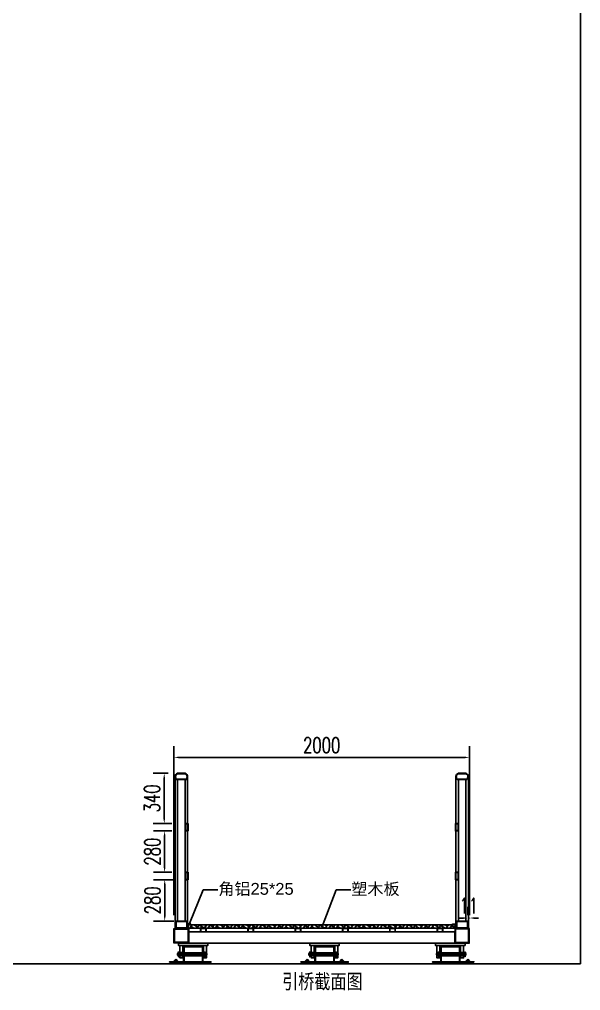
# Model space of a CAD drawing. Header units: millimetres. Extents: x -1612139 to -1300424, y 1145038 to 1536160.
# Drawn here: x -1464720 to -1460922, y 1147873 to 1154446 of the extents above; entities that cross this region are included whole.
import ezdxf
from ezdxf import colors
from ezdxf.entities.mleader import LeaderData, LeaderLine
from ezdxf.math import Vec2, Vec3

# ---------------------------------------------------------------- set-up
doc = ezdxf.new("R2010")
doc.units = ezdxf.units.MM
doc.header["$LTSCALE"] = 1000
doc.linetypes.add('CENTER2', pattern=[28.575, 19.05, -3.175, 3.175, -3.175])
doc.linetypes.add('DASHED2', pattern=[9.525, 6.35, -3.175])
doc.layers.get('0').update_dxf_attribs({"linetype": 'CONTINUOUS'})
doc.layers.get('DEFPOINTS').update_dxf_attribs({"linetype": 'CONTINUOUS'})
doc.layers.add('W-_BOLLARD系船栓', color=4, linetype='CONTINUOUS')
doc.layers.add('W-STEEL_FRAME钢架', color=3, linetype='CONTINUOUS')
doc.styles.add('-宋体', font='', dxfattribs={"width": 0.8})
doc.styles.add('M', font='arial.ttf')
doc.styles.add('STANDARD_T3', font='simplex.shx', dxfattribs={"width": 0.7, "bigfont": 'gbcbig.shx'})
doc.styles.get('-宋体').set_extended_font_data('SimSun')
doc.dimstyles.new('W&&30', dxfattribs={"dimtxt": 105, "dimasz": 30, "dimexe": 75, "dimexo": 90, "dimgap": 30, "dimtad": 1, "dimdec": 0, "dimzin": 0, "dimdsep": 46, "dimtxsty": 'STANDARD_T3', "dimcen": 0.09, "dimclrd": 1, "dimclre": 1, "dimclrt": 7, "dimazin": 2, "dimtfac": 1, "dimtdec": 0, "dimtix": 1, "dimtmove": 2, "dimatfit": 3, "dimfxl": 100, "dimtolj": 1, "dimtzin": 0, "dimarcsym": 0})

# ---------------------------------------------------------------- blocks, each defined once
blk = doc.blocks.new('*U127')
at = {"color": 8, "linetype": 'Continuous', "lineweight": 15}
for p, q in [((-1.3, 2.4), (-2.7, 1.2)), ((0, 1.9), (0, -1.9)), ((-1.3, -2.4), (-2.7, -1.2))]:
    blk.add_line(p, q, dxfattribs=at)
at = {"color": 7, "linetype": 'Continuous', "lineweight": 15}
for p, q in [((24, 1.9), (0, 1.9)), ((0, 0), (25.6, 0)), ((24, 1.9), (24, 0)), ((25.6, -1.9), (25.6, 0)), ((0, -1.9), (25.6, -1.9))]:
    blk.add_line(p, q, dxfattribs=at)
for centre, radius, start, end in [((-4.1, 0), 3.7, 41.31782, 318.68218), ((-4.1, 0), 1.85, 41.31782, 318.68218), ((0, 3.6), 3.59, 221.31782, 270), ((0, -3.6), 3.59, 90, 138.68218), ((0, 3.6), 1.74, 221.31782, 270), ((0, -3.6), 1.74, 90, 138.68218)]:
    blk.add_arc(centre, radius, start, end, dxfattribs=at)
blk = doc.blocks.new('*U131')
blk.add_lwpolyline([(-15, 0), (-15, 3), (15, 3), (15, 0)], close=True)
blk = doc.blocks.new('*U132')
blk.add_lwpolyline([(-15, 0), (-15, 3), (15, 3), (15, 0)], close=True)
blk = doc.blocks.new('*U133')
blk.add_lwpolyline([(-15, 0), (-15, 3), (15, 3), (15, 0)], close=True)
blk = doc.blocks.new('*U129')
blk.add_lwpolyline([(-15, 0), (-15, 3), (15, 3), (15, 0)], close=True)
blk = doc.blocks.new('*U130')
blk.add_lwpolyline([(-15, 0), (-15, 3), (15, 3), (15, 0)], close=True)
blk = doc.blocks.new('*U128')
blk.add_lwpolyline([(-15, 0), (-15, 3), (15, 3), (15, 0)], close=True)
blk = doc.blocks.new('*D135')
at = {"layer": 'DEFPOINTS', "color": 0, "transparency": 16777216}
for p in [(-1463736.3, 1148623.3), (-1463578.6, 1148623.3), (-1463584.6, 1148343.3)]:
    blk.add_point(p, dxfattribs=at)
at = {"layer": 'W-STEEL_FRAME钢架', "color": 1, "lineweight": -2, "transparency": 16777216}
for p, q in [((-1463668.6, 1148623.3), (-1463811.3, 1148623.3)), ((-1463736.3, 1148373.3), (-1463736.3, 1148593.3)), ((-1463674.6, 1148343.3), (-1463811.3, 1148343.3))]:
    blk.add_line(p, q, dxfattribs=at)
at = {"layer": 'W-STEEL_FRAME钢架', "color": 1, "transparency": 16777216}
for points in [[(-1463741.3, 1148593.3), (-1463731.3, 1148593.3), (-1463736.3, 1148623.3)], [(-1463741.3, 1148373.3), (-1463731.3, 1148373.3), (-1463736.3, 1148343.3)]]:
    blk.add_solid(points, dxfattribs=at)
at = {"layer": 'W-STEEL_FRAME钢架', "color": 7, "transparency": 16777216, "insert": (-1463818.8, 1148483.3), "char_height": 105, "attachment_point": 5, "rotation": 90, "style": 'STANDARD_T3'}
blk.add_mtext('\\A1;280', dxfattribs=at)
blk = doc.blocks.new('*D136')
at = {"layer": 'DEFPOINTS', "color": 0, "transparency": 16777216}
for p in [(-1463736.9, 1148953.3), (-1463598.6, 1148953.3), (-1463598.6, 1148673.3)]:
    blk.add_point(p, dxfattribs=at)
at = {"layer": 'W-STEEL_FRAME钢架', "color": 1, "lineweight": -2, "transparency": 16777216}
for p, q in [((-1463688.6, 1148953.3), (-1463811.9, 1148953.3)), ((-1463736.9, 1148703.3), (-1463736.9, 1148923.3)), ((-1463688.6, 1148673.3), (-1463811.9, 1148673.3))]:
    blk.add_line(p, q, dxfattribs=at)
at = {"layer": 'W-STEEL_FRAME钢架', "color": 1, "transparency": 16777216}
for points in [[(-1463741.9, 1148923.3), (-1463731.9, 1148923.3), (-1463736.9, 1148953.3)], [(-1463741.9, 1148703.3), (-1463731.9, 1148703.3), (-1463736.9, 1148673.3)]]:
    blk.add_solid(points, dxfattribs=at)
at = {"layer": 'W-STEEL_FRAME钢架', "color": 7, "transparency": 16777216, "insert": (-1463819.4, 1148813.3), "char_height": 105, "attachment_point": 5, "rotation": 90, "style": 'STANDARD_T3'}
blk.add_mtext('\\A1;280', dxfattribs=at)
blk = doc.blocks.new('*D137')
at = {"layer": 'DEFPOINTS', "color": 0, "transparency": 16777216}
for p in [(-1463739.4, 1149343.3), (-1463623.6, 1149343.3), (-1463598.6, 1149003.3)]:
    blk.add_point(p, dxfattribs=at)
at = {"layer": 'W-STEEL_FRAME钢架', "color": 1, "lineweight": -2, "transparency": 16777216}
for p, q in [((-1463713.6, 1149343.3), (-1463814.4, 1149343.3)), ((-1463739.4, 1149033.3), (-1463739.4, 1149313.3)), ((-1463688.6, 1149003.3), (-1463814.4, 1149003.3))]:
    blk.add_line(p, q, dxfattribs=at)
at = {"layer": 'W-STEEL_FRAME钢架', "color": 1, "transparency": 16777216}
for points in [[(-1463744.4, 1149313.3), (-1463734.4, 1149313.3), (-1463739.4, 1149343.3)], [(-1463744.4, 1149033.3), (-1463734.4, 1149033.3), (-1463739.4, 1149003.3)]]:
    blk.add_solid(points, dxfattribs=at)
at = {"layer": 'W-STEEL_FRAME钢架', "color": 7, "transparency": 16777216, "insert": (-1463821.9, 1149173.3), "char_height": 105, "attachment_point": 5, "rotation": 90, "style": 'STANDARD_T3'}
blk.add_mtext('\\A1;340', dxfattribs=at)
blk = doc.blocks.new('*D138')
at = {"layer": 'DEFPOINTS', "color": 0, "transparency": 16777216}
for p in [(-1461673.6, 1149451), (-1463673.6, 1148293.3), (-1461673.6, 1148293.3)]:
    blk.add_point(p, dxfattribs=at)
at = {"layer": 'W-STEEL_FRAME钢架', "color": 1, "lineweight": -2, "transparency": 16777216}
for p, q in [((-1463673.6, 1148383.3), (-1463673.6, 1149526)), ((-1461673.6, 1148383.3), (-1461673.6, 1149526)), ((-1463643.6, 1149451), (-1461703.6, 1149451))]:
    blk.add_line(p, q, dxfattribs=at)
at = {"layer": 'W-STEEL_FRAME钢架', "color": 1, "transparency": 16777216}
for points in [[(-1463643.6, 1149456), (-1463643.6, 1149446), (-1463673.6, 1149451)], [(-1461703.6, 1149456), (-1461703.6, 1149446), (-1461673.6, 1149451)]]:
    blk.add_solid(points, dxfattribs=at)
at = {"layer": 'W-STEEL_FRAME钢架', "color": 7, "transparency": 16777216, "insert": (-1462673.6, 1149533.5), "char_height": 105, "attachment_point": 5, "style": 'STANDARD_T3'}
blk.add_mtext('\\A1;2000', dxfattribs=at)
blk = doc.blocks.new('*D168')
at = {"layer": 'DEFPOINTS', "color": 0, "transparency": 16777216}
for p in [(-1461673.6, 1148363.6), (-1461684.6, 1148293.3), (-1461673.6, 1148293.3)]:
    blk.add_point(p, dxfattribs=at)
at = {"layer": 'W-STEEL_FRAME钢架', "color": 1, "lineweight": -2, "transparency": 16777216}
for p, q in [((-1461684.6, 1148383.3), (-1461684.6, 1148438.6)), ((-1461673.6, 1148383.3), (-1461673.6, 1148438.6)), ((-1461714.6, 1148363.6), (-1461744.6, 1148363.6)), ((-1461684.6, 1148363.6), (-1461673.6, 1148363.6)), ((-1461643.6, 1148363.6), (-1461613.6, 1148363.6))]:
    blk.add_line(p, q, dxfattribs=at)
at = {"layer": 'W-STEEL_FRAME钢架', "color": 1, "transparency": 16777216}
for points in [[(-1461714.6, 1148368.6), (-1461714.6, 1148358.6), (-1461684.6, 1148363.6)], [(-1461643.6, 1148368.6), (-1461643.6, 1148358.6), (-1461673.6, 1148363.6)]]:
    blk.add_solid(points, dxfattribs=at)
at = {"layer": 'W-STEEL_FRAME钢架', "color": 7, "transparency": 16777216, "insert": (-1461679.1, 1148446.1), "char_height": 105, "attachment_point": 5, "style": 'STANDARD_T3'}
blk.add_mtext('\\A1;11', dxfattribs=at)

msp = doc.modelspace()

# ---------------------------------------------------------------- hatches: boundary and pattern name
h = msp.add_hatch()
h.set_pattern_fill('AR-HBONE', color=45, scale=0.2, angle=10, style=0)
h.set_pattern_definition([(55, (-1602336.536, 1239477.964), (-4.9900964, 28.3002427), [60.96, -20.32]), (145, (-1602324.881, 1239494.61), (-4.9900964, 28.3002427), [60.96, -20.32])])
h.paths.add_polyline_path([(-1461768.6, 1148294.4), (-1461768.6, 1148317.4), (-1463578.6, 1148317.3), (-1463578.6, 1148294.3)])

# ---------------------------------------------------------------- linework, layer by layer
at = {"color": 4}
for p, q in [((-1463651.6, 1149302.5), (-1463651.6, 1149304.3)), ((-1463598.6, 1149343.3), (-1463648.6, 1149343.3)), ((-1463648.6, 1149298.3), (-1463648.6, 1149301.3)), ((-1463598.6, 1149298.3), (-1463598.6, 1149301.3)), ((-1463595.6, 1149302.5), (-1463595.6, 1149304.3)), ((-1461751.6, 1149302.5), (-1461751.6, 1149304.3)), ((-1461748.6, 1149343.3), (-1461698.6, 1149343.3)), ((-1461748.6, 1149298.3), (-1461748.6, 1149301.3)), ((-1461698.6, 1149298.3), (-1461698.6, 1149301.3)), ((-1461695.6, 1149302.5), (-1461695.6, 1149304.3)), ((-1463573.6, 1148269.3), (-1461773.6, 1148269.3)), ((-1463573.6, 1148193.3), (-1463573.6, 1148269.3)), ((-1461773.6, 1148273.3), (-1461773.6, 1148193.3)), ((-1461773.6, 1148193.3), (-1463573.6, 1148193.3))]:
    msp.add_line(p, q, dxfattribs=at)
at = {"color": 2}
for p, q in [((-1463648.6, 1149301.3), (-1463648.6, 1148343.3)), ((-1463598.6, 1149301.3), (-1463598.6, 1148343.3)), ((-1461748.6, 1149301.3), (-1461748.6, 1148343.3)), ((-1461698.6, 1149301.3), (-1461698.6, 1148343.3))]:
    msp.add_line(p, q, dxfattribs=at)
at = {"color": 45}
for p, q in [((-1463578.6, 1148317.4), (-1463578.6, 1148294.4)), ((-1463578.6, 1148317.4), (-1461768.6, 1148317.4)), ((-1461768.6, 1148317.4), (-1461768.6, 1148294.4)), ((-1461768.6, 1148317.4), (-1461768.6, 1148294.4)), ((-1463578.6, 1148294.4), (-1461768.6, 1148294.4))]:
    msp.add_line(p, q, dxfattribs=at)
at = {"color": 1}
for p, q in [((-1463493.6, 1148294.3), (-1463455.6, 1148294.3)), ((-1463493.6, 1148269.3), (-1463493.6, 1148294.3)), ((-1463455.6, 1148269.3), (-1463493.6, 1148269.3)), ((-1463491.6, 1148292.3), (-1463457.6, 1148292.3)), ((-1463491.6, 1148271.3), (-1463491.6, 1148292.3)), ((-1463457.6, 1148271.3), (-1463491.6, 1148271.3)), ((-1463457.6, 1148292.3), (-1463457.6, 1148271.3)), ((-1463455.6, 1148294.3), (-1463455.6, 1148269.3)), ((-1463173.6, 1148294.3), (-1463135.6, 1148294.3)), ((-1463173.6, 1148269.3), (-1463173.6, 1148294.3)), ((-1463135.6, 1148269.3), (-1463173.6, 1148269.3)), ((-1463171.6, 1148292.3), (-1463137.6, 1148292.3)), ((-1463171.6, 1148271.3), (-1463171.6, 1148292.3)), ((-1463137.6, 1148271.3), (-1463171.6, 1148271.3)), ((-1463137.6, 1148292.3), (-1463137.6, 1148271.3)), ((-1463135.6, 1148294.3), (-1463135.6, 1148269.3)), ((-1462853.6, 1148294.3), (-1462815.6, 1148294.3)), ((-1462853.6, 1148269.3), (-1462853.6, 1148294.3)), ((-1462815.6, 1148269.3), (-1462853.6, 1148269.3)), ((-1462851.6, 1148292.3), (-1462817.6, 1148292.3)), ((-1462851.6, 1148271.3), (-1462851.6, 1148292.3)), ((-1462817.6, 1148271.3), (-1462851.6, 1148271.3)), ((-1462817.6, 1148292.3), (-1462817.6, 1148271.3)), ((-1462815.6, 1148294.3), (-1462815.6, 1148269.3)), ((-1462533.6, 1148294.3), (-1462495.6, 1148294.3)), ((-1462533.6, 1148269.3), (-1462533.6, 1148294.3)), ((-1462495.6, 1148269.3), (-1462533.6, 1148269.3)), ((-1462531.6, 1148292.3), (-1462497.6, 1148292.3)), ((-1462531.6, 1148271.3), (-1462531.6, 1148292.3)), ((-1462497.6, 1148271.3), (-1462531.6, 1148271.3)), ((-1462497.6, 1148292.3), (-1462497.6, 1148271.3)), ((-1462495.6, 1148294.3), (-1462495.6, 1148269.3)), ((-1462213.6, 1148294.3), (-1462175.6, 1148294.3)), ((-1462213.6, 1148269.3), (-1462213.6, 1148294.3)), ((-1462175.6, 1148269.3), (-1462213.6, 1148269.3)), ((-1462211.6, 1148292.3), (-1462177.6, 1148292.3)), ((-1462211.6, 1148271.3), (-1462211.6, 1148292.3)), ((-1462177.6, 1148271.3), (-1462211.6, 1148271.3)), ((-1462177.6, 1148292.3), (-1462177.6, 1148271.3)), ((-1462175.6, 1148294.3), (-1462175.6, 1148269.3)), ((-1461853.6, 1148294.3), (-1461891.6, 1148294.3)), ((-1461891.6, 1148294.3), (-1461891.6, 1148269.3)), ((-1461891.6, 1148269.3), (-1461853.6, 1148269.3)), ((-1461855.6, 1148292.3), (-1461889.6, 1148292.3)), ((-1461889.6, 1148292.3), (-1461889.6, 1148271.3)), ((-1461889.6, 1148271.3), (-1461855.6, 1148271.3)), ((-1461855.6, 1148271.3), (-1461855.6, 1148292.3)), ((-1461853.6, 1148269.3), (-1461853.6, 1148294.3))]:
    msp.add_line(p, q, dxfattribs=at)
for p, q in [((-1463605.6, 1148168.3), (-1463605.6, 1148068.3)), ((-1463481.6, 1148168.3), (-1463481.6, 1148068.3)), ((-1462716.7, 1148168.3), (-1462716.7, 1148068.3)), ((-1462592.7, 1148168.3), (-1462592.7, 1148068.3)), ((-1461865.6, 1148168.3), (-1461865.6, 1148068.3)), ((-1461741.6, 1148168.3), (-1461741.6, 1148068.3)), ((-1463646.6, 1148126.3), (-1463649.6, 1148124.6)), ((-1463646.6, 1148110.3), (-1463649.6, 1148112.1)), ((-1463462.6, 1148126.3), (-1463646.6, 1148126.3)), ((-1463646.6, 1148126.3), (-1463646.6, 1148110.3)), ((-1463646.6, 1148110.3), (-1463462.6, 1148110.3)), ((-1463462.6, 1148126.3), (-1463459.6, 1148124.6)), ((-1463462.6, 1148126.3), (-1463462.6, 1148110.3)), ((-1463462.6, 1148110.3), (-1463459.6, 1148112.1)), ((-1463459.6, 1148112.1), (-1463459.6, 1148124.6)), ((-1462757.7, 1148126.3), (-1462760.7, 1148124.6)), ((-1462757.7, 1148110.3), (-1462760.7, 1148112.1)), ((-1462573.7, 1148126.3), (-1462757.7, 1148126.3)), ((-1462757.7, 1148126.3), (-1462757.7, 1148110.3)), ((-1462757.7, 1148110.3), (-1462573.7, 1148110.3)), ((-1462573.7, 1148126.3), (-1462570.7, 1148124.6)), ((-1462573.7, 1148126.3), (-1462573.7, 1148110.3)), ((-1462573.7, 1148110.3), (-1462570.7, 1148112.1)), ((-1462570.7, 1148112.1), (-1462570.7, 1148124.6)), ((-1461884.6, 1148126.3), (-1461887.6, 1148124.6)), ((-1461887.6, 1148112.1), (-1461887.6, 1148124.6)), ((-1461884.6, 1148110.3), (-1461887.6, 1148112.1)), ((-1461884.6, 1148126.3), (-1461700.6, 1148126.3)), ((-1461884.6, 1148126.3), (-1461884.6, 1148110.3)), ((-1461700.6, 1148110.3), (-1461884.6, 1148110.3)), ((-1461700.6, 1148126.3), (-1461697.6, 1148124.6)), ((-1461700.6, 1148126.3), (-1461700.6, 1148110.3)), ((-1461700.6, 1148110.3), (-1461697.6, 1148112.1))]:
    msp.add_line(p, q)
at = {"color": 3, "linetype": 'CENTER2'}
for p, q in [((-1463641.5, 1148118.3), (-1463605.7, 1148118.3)), ((-1463614.1, 1148118.3), (-1463473.1, 1148118.3)), ((-1463445.7, 1148118.3), (-1463481.5, 1148118.3)), ((-1462752.6, 1148118.3), (-1462716.8, 1148118.3)), ((-1462725.2, 1148118.3), (-1462584.2, 1148118.3)), ((-1462556.8, 1148118.3), (-1462592.6, 1148118.3)), ((-1461901.5, 1148118.3), (-1461865.7, 1148118.3)), ((-1461733.1, 1148118.3), (-1461874.1, 1148118.3)), ((-1461705.7, 1148118.3), (-1461741.5, 1148118.3))]:
    msp.add_line(p, q, dxfattribs=at)
at = {"linetype": 'DASHED2'}
for p, q in [((-1463633.6, 1148129.3), (-1463613.6, 1148129.3)), ((-1463633.6, 1148107.3), (-1463613.6, 1148107.3)), ((-1463608.6, 1148128.4), (-1463478.6, 1148128.4)), ((-1463608.6, 1148108.2), (-1463478.6, 1148108.2)), ((-1463453.6, 1148129.3), (-1463473.6, 1148129.3)), ((-1463453.6, 1148107.3), (-1463473.6, 1148107.3)), ((-1462744.7, 1148129.3), (-1462724.7, 1148129.3)), ((-1462744.7, 1148107.3), (-1462724.7, 1148107.3)), ((-1462719.7, 1148128.4), (-1462589.7, 1148128.4)), ((-1462719.7, 1148108.2), (-1462589.7, 1148108.2)), ((-1462564.7, 1148129.3), (-1462584.7, 1148129.3)), ((-1462564.7, 1148107.3), (-1462584.7, 1148107.3)), ((-1461893.6, 1148129.3), (-1461873.6, 1148129.3)), ((-1461893.6, 1148107.3), (-1461873.6, 1148107.3)), ((-1461738.6, 1148128.4), (-1461868.6, 1148128.4)), ((-1461738.6, 1148108.2), (-1461868.6, 1148108.2)), ((-1461713.6, 1148129.3), (-1461733.6, 1148129.3)), ((-1461713.6, 1148107.3), (-1461733.6, 1148107.3))]:
    msp.add_line(p, q, dxfattribs=at)
at = {"color": 8, "linetype": 'Continuous', "lineweight": 15}
for p, q in [((-1463468, 1148127.6), (-1463466.8, 1148129)), ((-1463467.4, 1148126.3), (-1463463.7, 1148126.3)), ((-1463463.2, 1148127.6), (-1463464.4, 1148129)), ((-1462579.1, 1148127.6), (-1462577.9, 1148129)), ((-1462578.6, 1148126.3), (-1462574.9, 1148126.3)), ((-1462574.3, 1148127.6), (-1462575.5, 1148129)), ((-1461884, 1148127.6), (-1461882.8, 1148129)), ((-1461879.7, 1148126.3), (-1461883.4, 1148126.3)), ((-1461879.2, 1148127.6), (-1461880.4, 1148129))]:
    msp.add_line(p, q, dxfattribs=at)
at = {"color": 7, "linetype": 'Continuous', "lineweight": 15}
for p, q in [((-1463467.4, 1148102.3), (-1463467.4, 1148126.3)), ((-1463467.4, 1148102.3), (-1463465.6, 1148102.3)), ((-1463465.6, 1148126.3), (-1463465.6, 1148100.8)), ((-1463463.7, 1148100.8), (-1463465.6, 1148100.8)), ((-1463463.7, 1148126.3), (-1463463.7, 1148100.8)), ((-1462578.6, 1148102.3), (-1462578.6, 1148126.3)), ((-1462578.6, 1148102.3), (-1462576.7, 1148102.3)), ((-1462576.7, 1148126.3), (-1462576.7, 1148100.8)), ((-1462574.9, 1148100.8), (-1462576.7, 1148100.8)), ((-1462574.9, 1148126.3), (-1462574.9, 1148100.8)), ((-1461883.4, 1148126.3), (-1461883.4, 1148100.8)), ((-1461883.4, 1148100.8), (-1461881.6, 1148100.8)), ((-1461881.6, 1148126.3), (-1461881.6, 1148100.8)), ((-1461879.7, 1148102.3), (-1461881.6, 1148102.3)), ((-1461879.7, 1148102.3), (-1461879.7, 1148126.3))]:
    msp.add_line(p, q, dxfattribs=at)
at = {"color": 4}
for points in [[(-1463581.1, 1149320.8), (-1463581.1, 1148293.3), (-1463666.1, 1148293.3), (-1463666.1, 1149320.8)], [(-1463651.6, 1149304.3), (-1463595.6, 1149304.3)], [(-1463598.6, 1149343.3), (-1463648.6, 1149343.3)], [(-1463598.6, 1149340.3), (-1463648.6, 1149340.3)], [(-1463648.6, 1149301.3), (-1463598.6, 1149301.3)], [(-1461766.1, 1149320.8), (-1461766.1, 1148293.3), (-1461681.1, 1148293.3), (-1461681.1, 1149320.8)], [(-1461695.6, 1149304.3), (-1461751.6, 1149304.3)], [(-1461748.6, 1149343.3), (-1461698.6, 1149343.3)], [(-1461748.6, 1149340.3), (-1461698.6, 1149340.3)], [(-1461698.6, 1149301.3), (-1461748.6, 1149301.3)]]:
    msp.add_lwpolyline(points, dxfattribs=at)
at = {"color": 0}
for points in [[(-1463598.6, 1149003.3), (-1463578.6, 1149003.3), (-1463578.6, 1148953.3), (-1463598.6, 1148953.3)], [(-1463596.6, 1149001.3), (-1463580.6, 1149001.3), (-1463580.6, 1148955.3), (-1463596.6, 1148955.3)], [(-1461748.6, 1149003.3), (-1461768.6, 1149003.3), (-1461768.6, 1148953.3), (-1461748.6, 1148953.3)], [(-1461750.6, 1149001.3), (-1461766.6, 1149001.3), (-1461766.6, 1148955.3), (-1461750.6, 1148955.3)], [(-1463598.6, 1148673.3), (-1463578.6, 1148673.3), (-1463578.6, 1148623.3), (-1463598.6, 1148623.3)], [(-1463596.6, 1148671.3), (-1463580.6, 1148671.3), (-1463580.6, 1148625.3), (-1463596.6, 1148625.3)], [(-1461748.6, 1148673.3), (-1461768.6, 1148673.3), (-1461768.6, 1148623.3), (-1461748.6, 1148623.3)], [(-1461750.6, 1148671.3), (-1461766.6, 1148671.3), (-1461766.6, 1148625.3), (-1461750.6, 1148625.3)]]:
    msp.add_lwpolyline(points, close=True, dxfattribs=at)
at = {"color": 1}
for points in [[(-1463662.6, 1148343.3), (-1463584.6, 1148343.3), (-1463584.6, 1148293.3), (-1463662.6, 1148293.3)], [(-1463659.6, 1148340.3), (-1463587.6, 1148340.3), (-1463587.6, 1148296.3), (-1463659.6, 1148296.3)], [(-1461684.6, 1148343.3), (-1461762.6, 1148343.3), (-1461762.6, 1148293.3), (-1461684.6, 1148293.3)], [(-1461687.6, 1148340.3), (-1461759.6, 1148340.3), (-1461759.6, 1148296.3), (-1461687.6, 1148296.3)]]:
    msp.add_lwpolyline(points, close=True, dxfattribs=at)
at = {"color": 0, "lineweight": 5}
for points in [[(-1463559.1, 1148324.3), (-1463583.6, 1148324.3), (-1463583.6, 1148299.8, 0.414214), (-1463583.1, 1148299.3), (-1463582.1, 1148299.3, 0.414214), (-1463581.6, 1148299.8), (-1463581.6, 1148322.3)], [(-1463581.6, 1148322.3), (-1463559.1, 1148322.3, 0.414214), (-1463558.6, 1148322.8), (-1463558.6, 1148323.8, 0.414214), (-1463559.1, 1148324.3)], [(-1461765.6, 1148322.3), (-1461788.1, 1148322.3, -0.414214), (-1461788.6, 1148322.8), (-1461788.6, 1148323.8, -0.414214), (-1461788.1, 1148324.3)], [(-1461765.6, 1148322.3), (-1461788.1, 1148322.3, -0.414214), (-1461788.6, 1148322.8), (-1461788.6, 1148323.8, -0.414214), (-1461788.1, 1148324.3)], [(-1461788.1, 1148324.3), (-1461763.6, 1148324.3), (-1461763.6, 1148299.8, -0.414214), (-1461764.1, 1148299.3), (-1461765.1, 1148299.3, -0.414214), (-1461765.6, 1148299.8), (-1461765.6, 1148322.3)], [(-1461788.1, 1148324.3), (-1461763.6, 1148324.3), (-1461763.6, 1148299.8, -0.414214), (-1461764.1, 1148299.3), (-1461765.1, 1148299.3, -0.414214), (-1461765.6, 1148299.8), (-1461765.6, 1148322.3)]]:
    msp.add_lwpolyline(points, format="xyb", dxfattribs=at)
at = {"color": 3, "lineweight": 5}
for points in [[(-1463673.6, 1148293.3), (-1463573.6, 1148293.3), (-1463573.6, 1148193.3), (-1463673.6, 1148193.3)], [(-1463667.6, 1148287.3), (-1463579.6, 1148287.3), (-1463579.6, 1148199.3), (-1463667.6, 1148199.3)], [(-1461673.6, 1148293.3), (-1461773.6, 1148293.3), (-1461773.6, 1148193.3), (-1461673.6, 1148193.3)], [(-1461679.6, 1148287.3), (-1461767.6, 1148287.3), (-1461767.6, 1148199.3), (-1461679.6, 1148199.3)]]:
    msp.add_lwpolyline(points, close=True, dxfattribs=at)
for points in [[(-1463443.6, 1148193.3), (-1463643.6, 1148193.3), (-1463643.6, 1148178.3), (-1463443.6, 1148178.3)], [(-1463613.6, 1148178.3), (-1463633.6, 1148178.3), (-1463633.6, 1148093.3), (-1463613.6, 1148093.3)], [(-1463605.6, 1148068.3), (-1463481.6, 1148068.3), (-1463478.6, 1148071.3), (-1463478.6, 1148165.3), (-1463481.6, 1148168.3), (-1463605.6, 1148168.3), (-1463608.6, 1148165.3), (-1463608.6, 1148071.3)], [(-1463453.6, 1148178.3), (-1463473.6, 1148178.3), (-1463473.6, 1148093.3), (-1463453.6, 1148093.3)], [(-1462554.7, 1148193.3), (-1462754.7, 1148193.3), (-1462754.7, 1148178.3), (-1462554.7, 1148178.3)], [(-1462724.7, 1148178.3), (-1462744.7, 1148178.3), (-1462744.7, 1148093.3), (-1462724.7, 1148093.3)], [(-1462716.7, 1148068.3), (-1462592.7, 1148068.3), (-1462589.7, 1148071.3), (-1462589.7, 1148165.3), (-1462592.7, 1148168.3), (-1462716.7, 1148168.3), (-1462719.7, 1148165.3), (-1462719.7, 1148071.3)], [(-1462564.7, 1148178.3), (-1462584.7, 1148178.3), (-1462584.7, 1148093.3), (-1462564.7, 1148093.3)], [(-1461903.6, 1148193.3), (-1461703.6, 1148193.3), (-1461703.6, 1148178.3), (-1461903.6, 1148178.3)], [(-1461893.6, 1148178.3), (-1461873.6, 1148178.3), (-1461873.6, 1148093.3), (-1461893.6, 1148093.3)], [(-1461741.6, 1148068.3), (-1461865.6, 1148068.3), (-1461868.6, 1148071.3), (-1461868.6, 1148165.3), (-1461865.6, 1148168.3), (-1461741.6, 1148168.3), (-1461738.6, 1148165.3), (-1461738.6, 1148071.3)], [(-1461733.6, 1148178.3), (-1461713.6, 1148178.3), (-1461713.6, 1148093.3), (-1461733.6, 1148093.3)], [(-1463477.6, 1148103.3), (-1463474.6, 1148103.3), (-1463474.6, 1148133.3), (-1463477.6, 1148133.3)], [(-1463473.6, 1148103.3), (-1463470.6, 1148103.3), (-1463470.6, 1148133.3), (-1463473.6, 1148133.3)], [(-1462588.7, 1148103.3), (-1462585.7, 1148103.3), (-1462585.7, 1148133.3), (-1462588.7, 1148133.3)], [(-1462584.7, 1148103.3), (-1462581.7, 1148103.3), (-1462581.7, 1148133.3), (-1462584.7, 1148133.3)], [(-1461873.6, 1148103.3), (-1461876.6, 1148103.3), (-1461876.6, 1148133.3), (-1461873.6, 1148133.3)], [(-1461869.6, 1148103.3), (-1461872.6, 1148103.3), (-1461872.6, 1148133.3), (-1461869.6, 1148133.3)], [(-1463703.7, 1148064.3), (-1463423.7, 1148064.3), (-1463423.7, 1148068.3), (-1463703.7, 1148068.3)], [(-1463661.7, 1148084.6), (-1463675.8, 1148070.5), (-1463673.7, 1148068.3), (-1463661.7, 1148080.4), (-1463649.7, 1148068.3), (-1463647.6, 1148070.5)], [(-1462814.8, 1148064.3), (-1462494.6, 1148064.3), (-1462494.6, 1148068.3), (-1462814.8, 1148068.3)], [(-1462772.8, 1148084.6), (-1462787, 1148070.5), (-1462784.8, 1148068.3), (-1462772.8, 1148080.4), (-1462760.8, 1148068.3), (-1462758.7, 1148070.5)], [(-1462536.6, 1148084.6), (-1462522.5, 1148070.5), (-1462524.6, 1148068.3), (-1462536.6, 1148080.4), (-1462548.6, 1148068.3), (-1462550.7, 1148070.5)], [(-1461643.5, 1148064.3), (-1461923.5, 1148064.3), (-1461923.5, 1148068.3), (-1461643.5, 1148068.3)], [(-1461685.5, 1148084.6), (-1461671.4, 1148070.5), (-1461673.5, 1148068.3), (-1461685.5, 1148080.4), (-1461697.5, 1148068.3), (-1461699.6, 1148070.5)]]:
    msp.add_lwpolyline(points, close=True)
for points in [[(-1463649.6, 1148112.1), (-1463649.6, 1148124.6)], [(-1462760.7, 1148112.1), (-1462760.7, 1148124.6)], [(-1461697.6, 1148112.1), (-1461697.6, 1148124.6)]]:
    msp.add_lwpolyline(points)
for centre in [(-1463643.6, 1148118.3), (-1463465.6, 1148118.3), (-1462754.7, 1148118.3), (-1462576.7, 1148118.3), (-1461881.6, 1148118.3), (-1461703.6, 1148118.3)]:
    msp.add_circle(centre, 2)
at = {"color": 4}
for centre, radius, start, end in [((-1463642.9, 1149320.8), 23.2, 104.25003, 255.74997), ((-1463642.7, 1149320.8), 20.4, 106.73177, 244.20043), ((-1463604.3, 1149320.8), 23.2, 284.25003, 75.74997), ((-1463604.5, 1149320.8), 20.4, 295.79957, 73.26823), ((-1461742.9, 1149320.8), 23.2, 104.25003, 255.74997), ((-1461742.7, 1149320.8), 20.4, 106.73177, 244.20043), ((-1461704.3, 1149320.8), 23.2, 284.25003, 75.74997), ((-1461704.5, 1149320.8), 20.4, 295.79957, 73.26823)]:
    msp.add_arc(centre, radius, start, end, dxfattribs=at)
at = {"color": 7, "linetype": 'Continuous', "lineweight": 15}
for centre, radius, start, end in [((-1463465.6, 1148130.4), 3.7, 311.31782, 228.68218), ((-1463469.2, 1148126.3), 1.74, 0, 48.68218), ((-1463465.6, 1148130.4), 1.85, 311.31782, 228.68218), ((-1463469.2, 1148126.3), 3.59, 0, 48.68218), ((-1463462, 1148126.3), 3.59, 131.31782, 180), ((-1463462, 1148126.3), 1.74, 131.31782, 180), ((-1462576.7, 1148130.4), 3.7, 311.31782, 228.68218), ((-1462580.3, 1148126.3), 1.74, 0, 48.68218), ((-1462576.7, 1148130.4), 1.85, 311.31782, 228.68218), ((-1462580.3, 1148126.3), 3.59, 0, 48.68218), ((-1462573.1, 1148126.3), 3.59, 131.31782, 180), ((-1462573.1, 1148126.3), 1.74, 131.31782, 180), ((-1461881.6, 1148130.4), 3.7, 311.31782, 228.68218), ((-1461885.2, 1148126.3), 1.74, 0, 48.68218), ((-1461881.6, 1148130.4), 1.85, 311.31782, 228.68218), ((-1461885.2, 1148126.3), 3.59, 0, 48.68218), ((-1461878, 1148126.3), 3.59, 131.31782, 180), ((-1461878, 1148126.3), 1.74, 131.31782, 180)]:
    msp.add_arc(centre, radius, start, end, dxfattribs=at)
at = {"layer": 'W-_BOLLARD系船栓'}
msp.add_lwpolyline([(-1535014.6, 1221496), (-1460921.8, 1221496), (-1460921.8, 1148053.8), (-1535014.6, 1148053.8)], close=True, dxfattribs=at)

# ---------------------------------------------------------------- block references
for name, p, rotation in [('*U127', (-1463643.6, 1148126.3), 270), ('*U132', (-1463634.6, 1148118.3), 90), ('*U131', (-1463608.6, 1148118.3), 90), ('*U127', (-1462754.7, 1148126.3), 270), ('*U128', (-1462745.7, 1148118.3), 90), ('*U130', (-1462719.7, 1148118.3), 90)]:
    msp.add_blockref(name, p, dxfattribs=dict(rotation=rotation))
at = {"xscale": -1}
for name, p, rotation in [('*U133', (-1461738.6, 1148118.3), 270), ('*U129', (-1461712.6, 1148118.3), 270), ('*U127', (-1461703.6, 1148126.3), 90)]:
    msp.add_blockref(name, p, dxfattribs=dict(at, rotation=rotation))

# ---------------------------------------------------------------- texts
at = {"lineweight": 5, "insert": (-1462942, 1147984.2), "char_height": 100, "attachment_point": 1, "style": '-宋体'}
msp.add_mtext_dynamic_manual_height_columns('引桥截面图', width=810.885, gutter_width=25, heights=[0], dxfattribs=at)

# ---------------------------------------------------------------- dimensions: what is measured, and where the dimension line sits
at = {"layer": 'W-STEEL_FRAME钢架'}
for base, p1, picture, middle in [((-1461673.6, 1149451), (-1463673.6, 1148293.3), '*D138', (-1462673.6, 1149533.5)), ((-1461673.6, 1148363.6), (-1461684.6, 1148293.3), '*D168', (-1461679.1, 1148446.1))]:
    dim = msp.add_linear_dim(base=base, p1=p1, p2=(-1461673.6, 1148293.3), dimstyle='W&&30', dxfattribs=at)
    dim.commit()
    dim.dimension.update_dxf_attribs({"geometry": picture, "text_midpoint": middle})
for base, p1, p2, picture, middle in [((-1463739.4, 1149343.3), (-1463598.6, 1149003.3), (-1463623.6, 1149343.3), '*D137', (-1463821.9, 1149173.3)), ((-1463736.9, 1148953.3), (-1463598.6, 1148673.3), (-1463598.6, 1148953.3), '*D136', (-1463819.4, 1148813.3)), ((-1463736.3, 1148623.3), (-1463584.6, 1148343.3), (-1463578.6, 1148623.3), '*D135', (-1463818.8, 1148483.3))]:
    dim = msp.add_linear_dim(base=base, p1=p1, p2=p2, angle=90, dimstyle='W&&30', dxfattribs=at)
    dim.commit()
    dim.dimension.update_dxf_attribs({"geometry": picture, "text_midpoint": middle})

# ---------------------------------------------------------------- leaders
at = {"color": 0}
ml = msp.add_multileader_mtext('Standard', dxfattribs=at)
ml.set_content('角铝25*25', style='M')
ml.set_leader_properties()
ml.build(insert=Vec2(0, 0))
ml.multileader.update_dxf_attribs({"text_right_attachment_type": 6, "dogleg_length": 0.36})
ctx = ml.context
ctx.base_point, ctx.char_height, ctx.plane_origin = Vec3(-1463375.6, 1148555.2), 80, Vec3(-1463571, 1148323.2)
ctx.right_attachment = 6
notes = []
notes.append((ctx, [(0, (1, 1, 0), (-1463475.7, 1148555.2), (1, 0), 100.1, [(0, [(-1463571, 1148323.2)], 0, [])])]))
ctx.mtext.insert, ctx.mtext.flow_direction = Vec3(-1463373.6, 1148601.2), 5
ml = msp.add_multileader_mtext('Standard', dxfattribs=at)
ml.set_content('塑木板', style='M')
ml.set_leader_properties()
ml.build(insert=Vec2(0, 0))
ml.multileader.update_dxf_attribs({"text_right_attachment_type": 6, "dogleg_length": 0.36})
ctx = ml.context
ctx.base_point, ctx.char_height, ctx.plane_origin = Vec3(-1462475.6, 1148555.2), 80, Vec3(-1462671.1, 1148323.2)
ctx.right_attachment = 6
notes.append((ctx, [(0, (1, 1, 0), (-1462575.7, 1148555.2), (1, 0), 100.1, [(0, [(-1462671.1, 1148302.5)], 0, [])])]))
ctx.mtext.insert, ctx.mtext.flow_direction = Vec3(-1462473.6, 1148601.2), 5
for ctx, leaders in notes:
    for number, flags, end, landing, length, lines in leaders:
        leader = LeaderData()
        leader.index, (leader.has_last_leader_line, leader.has_dogleg_vector, leader.attachment_direction) = number, flags
        leader.last_leader_point, leader.dogleg_vector, leader.dogleg_length = Vec3(end), Vec3(landing), length
        for number, points, colour, breaks in lines:
            line = LeaderLine()
            line.index, line.vertices, line.color, line.breaks = number, Vec3.list(points), colors.encode_raw_color(colour), breaks
            leader.lines.append(line)
        ctx.leaders.append(leader)

doc.saveas('drawing.dxf')
